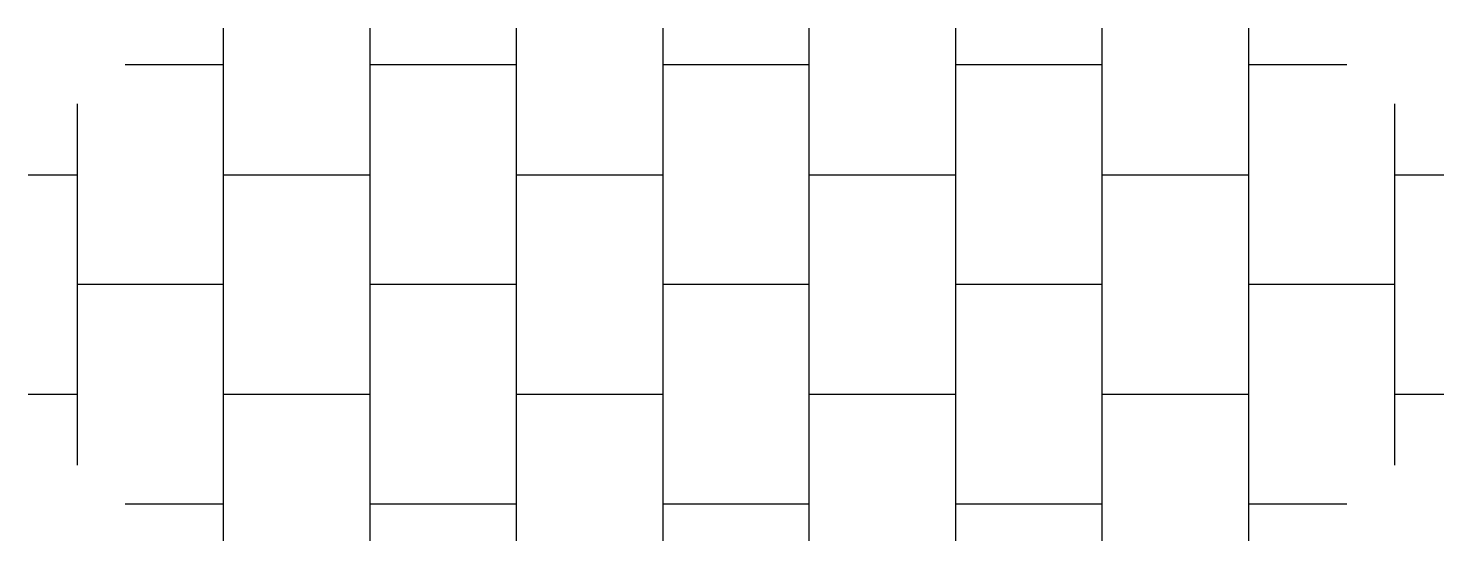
# Model space of a CAD drawing. Extents: x -4.83 to 4.83, y -1.75 to 1.75.
import ezdxf

# ---------------------------------------------------------------- set-up
doc = ezdxf.new("R2010")
doc.units = 0
doc.header["$MEASUREMENT"] = 0
doc.layers.get('0').update_dxf_attribs({"linetype": 'CONTINUOUS'})

msp = doc.modelspace()

# ---------------------------------------------------------------- linework, layer by layer
msp.add_line((-3.5, -1.75, 0.1), (-3.5, 1.75, 0.1))
at = {"color": 0}
for p, q in [((-2.5, 1.75, 0.1), (-2.5, -1.75, 0.1)), ((-1.5, -1.75, 0.1), (-1.5, 1.75, 0.1)), ((-0.5, 1.75, 0.1), (-0.5, -1.75, 0.1)), ((0.5, -1.75, 0.1), (0.5, 1.75, 0.1)), ((1.5, 1.75, 0.1), (1.5, -1.75, 0.1)), ((2.5, -1.75, 0.1), (2.5, 1.75, 0.1)), ((3.5, 1.75, 0.1), (3.5, -1.75, 0.1)), ((-3.5, 1.5, 0.1), (-4.171, 1.5, 0.1)), ((-1.5, 1.5, 0.1), (-2.5, 1.5, 0.1)), ((0.5, 1.5, 0.1), (-0.5, 1.5, 0.1)), ((2.5, 1.5, 0.1), (1.5, 1.5, 0.1)), ((4.171, 1.5, 0.1), (3.5, 1.5, 0.1)), ((-4.5, 1.233, 0.1), (-4.5, -1.233, 0.1)), ((4.5, -1.233, 0.1), (4.5, 1.233, 0.1)), ((-4.833, 0.75, 0.1), (-4.5, 0.75, 0.1)), ((-3.5, 0.75, 0.1), (-2.5, 0.75, 0.1)), ((-1.5, 0.75, 0.1), (-0.5, 0.75, 0.1)), ((0.5, 0.75, 0.1), (1.5, 0.75, 0.1)), ((2.5, 0.75, 0.1), (3.5, 0.75, 0.1)), ((4.5, 0.75, 0.1), (4.833, 0.75, 0.1)), ((-3.5, 0, 0.1), (-4.5, 0, 0.1)), ((-1.5, 0, 0.1), (-2.5, 0, 0.1)), ((0.5, 0, 0.1), (-0.5, 0, 0.1)), ((2.5, 0, 0.1), (1.5, 0, 0.1)), ((4.5, 0, 0.1), (3.5, 0, 0.1)), ((-4.833, -0.75, 0.1), (-4.5, -0.75, 0.1)), ((-3.5, -0.75, 0.1), (-2.5, -0.75, 0.1)), ((-1.5, -0.75, 0.1), (-0.5, -0.75, 0.1)), ((0.5, -0.75, 0.1), (1.5, -0.75, 0.1)), ((2.5, -0.75, 0.1), (3.5, -0.75, 0.1)), ((4.5, -0.75, 0.1), (4.833, -0.75, 0.1)), ((-3.5, -1.5, 0.1), (-4.171, -1.5, 0.1)), ((-1.5, -1.5, 0.1), (-2.5, -1.5, 0.1)), ((0.5, -1.5, 0.1), (-0.5, -1.5, 0.1)), ((2.5, -1.5, 0.1), (1.5, -1.5, 0.1)), ((4.171, -1.5, 0.1), (3.5, -1.5, 0.1))]:
    msp.add_line(p, q, dxfattribs=at)

doc.saveas('drawing.dxf')
